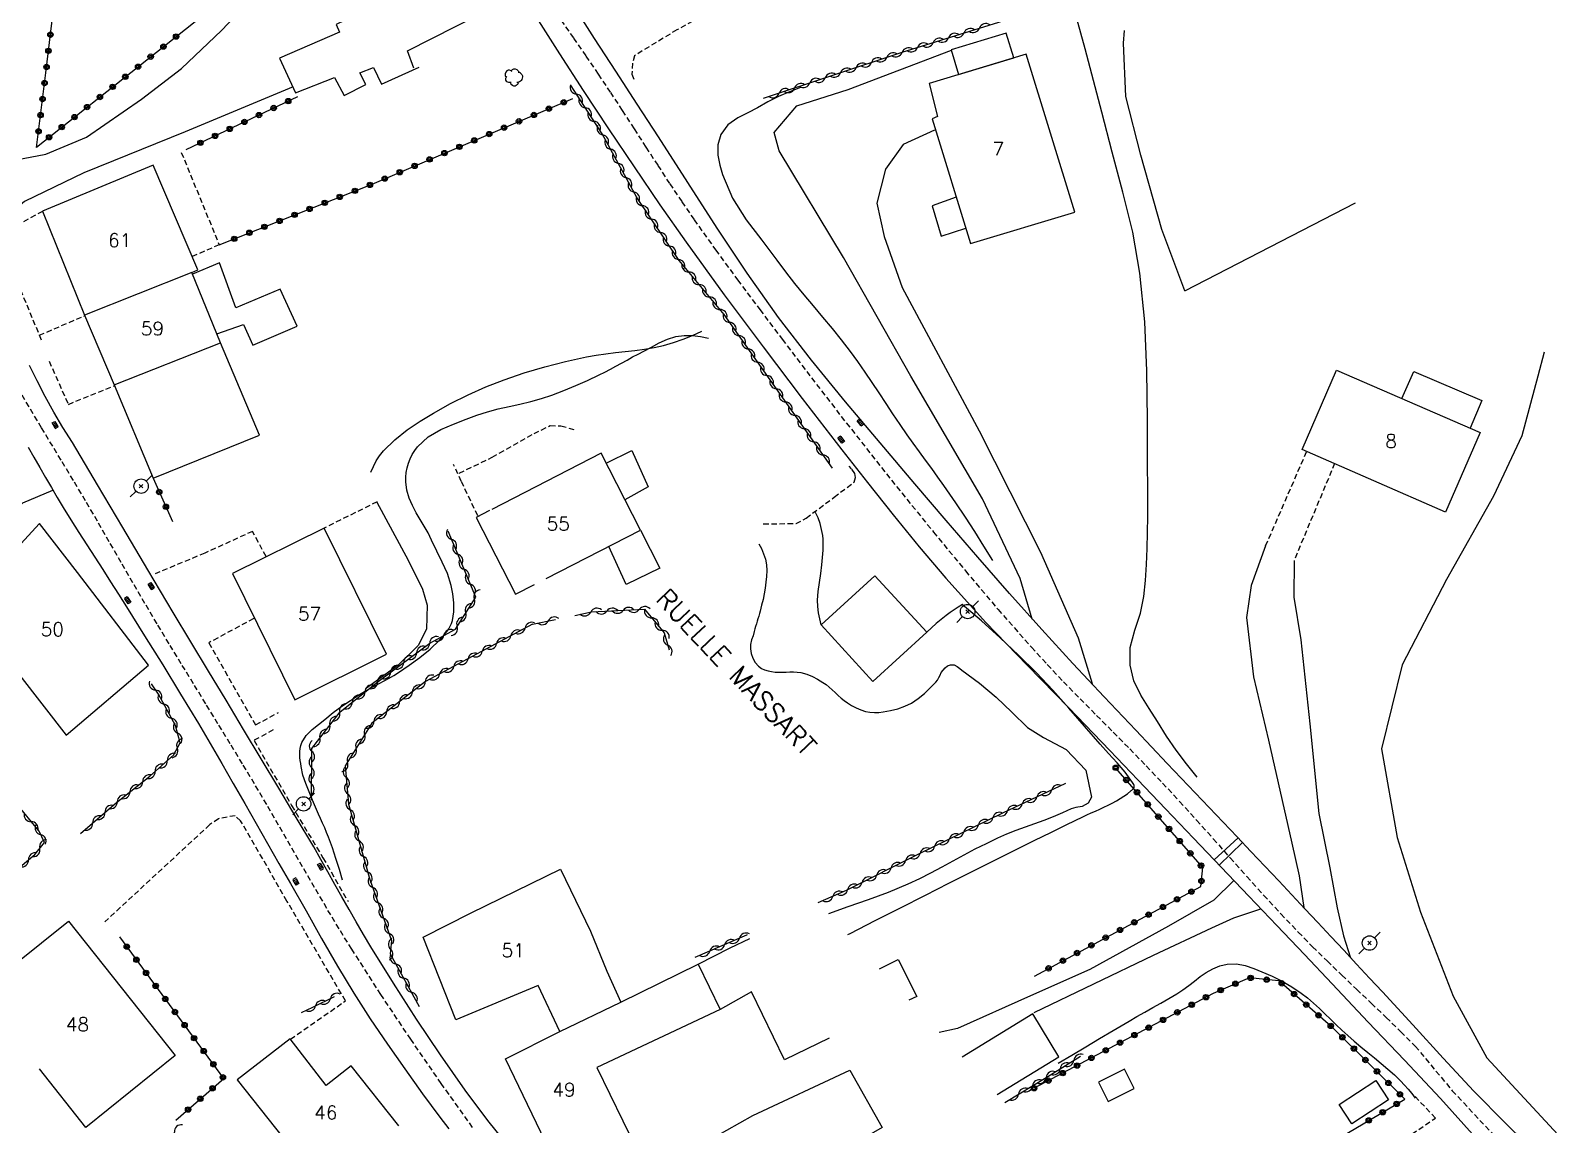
# Model space of a CAD drawing. Header units: millimetres. Extents: x 176000 to 177001, y 163000 to 164001.
# Drawn here: x 176495.6 to 176636.2, y 163482.8 to 163584 of the extents above; entities that cross this region are included whole.
import ezdxf
from ezdxf.enums import TextEntityAlignment as Align

# ---------------------------------------------------------------- set-up
doc = ezdxf.new("R2010")
doc.units = ezdxf.units.MM
doc.linetypes.add('DASHED', pattern=[0.75, 0.5, -0.25])
doc.layers.get('0').update_dxf_attribs({"linetype": 'CONTINUOUS'})
for name, color, linetype in [('W0001', 6, 'DASHED'), ('W0008', 7, 'CONTINUOUS'), ('W0014', 7, 'CONTINUOUS'), ('W0017', 7, 'CONTINUOUS'), ('W0101', 7, 'CONTINUOUS'), ('W0104', 1, 'CONTINUOUS'), ('W0112', 1, 'DASHED'), ('W0211', 2, 'CONTINUOUS'), ('W0214', 2, 'CONTINUOUS'), ('W0300', 7, 'CONTINUOUS'), ('W0310', 3, 'CONTINUOUS'), ('W0322', 7, 'CONTINUOUS'), ('W0323', 7, 'CONTINUOUS'), ('W0330', 7, 'CONTINUOUS'), ('W0401', 7, 'CONTINUOUS'), ('W0402', 7, 'CONTINUOUS'), ('W0473', 7, 'CONTINUOUS'), ('W0989', 7, 'CONTINUOUS'), ('W0991', 7, 'CONTINUOUS'), ('W1102', 7, 'CONTINUOUS')]:
    doc.layers.add(name, color=color, linetype=linetype)
doc.styles.get("Standard").update_dxf_attribs({"font": 'romans.shx', "width": 0.85})

# ---------------------------------------------------------------- blocks, each defined once
blk = doc.blocks.new('T473')
for p, q in [((-0.166667, 0.166667), (0.166667, -0.166667)), ((-0.166667, -0.166667), (0.166667, 0.166667)), ((0.500001, 0.500001), (1.000002, 1.000002)), ((-1.000002, -1.000002), (-0.500001, -0.500001))]:
    blk.add_line(p, q)
blk.add_ellipse((0, 0), major_axis=(0.471405, 0.471405), ratio=1, start_param=5.4977871438, end_param=11.780972451)
blk = doc.blocks.new('T401')
for p, q in [((-0.3, 0.3), (0, 0.3)), ((-0.3, -0.25), (-0.3, 0.3)), ((-0.3, 0.15), (0, 0.15)), ((-0.3, 0), (0, 0)), ((0, 0.3), (0, -0.25)), ((-0.3, -0.15), (0, -0.15)), ((-0.3, -0.25), (-0.3, -0.3)), ((-0.3, -0.3), (0, -0.3)), ((0, -0.3), (0, -0.25))]:
    blk.add_line(p, q)
blk = doc.blocks.new('T300')
for p, q in [((-0.8, 0.51), (-0.86, 0.34)), ((-0.86, 0.34), (-0.86, 0.17)), ((-0.86, 0.17), (-0.74, 0.06)), ((-0.69, 0.63), (-0.8, 0.51)), ((-0.8, -0.06), (-0.74, 0.06)), ((-0.74, 0.06), (-0.69, 0.11)), ((-0.57, 0.69), (-0.69, 0.63)), ((-0.46, 0.69), (-0.57, 0.69)), ((-0.29, 0.63), (-0.46, 0.69)), ((-0.29, 0.63), (-0.17, 0.74)), ((-0.23, 0.57), (-0.29, 0.63)), ((-0.17, 0.74), (-0.06, 0.8)), ((-0.06, 0.8), (0.06, 0.8)), ((0.06, 0.8), (0.23, 0.74)), ((0.23, 0.74), (0.34, 0.63)), ((0.34, 0.63), (0.4, 0.51)), ((0.46, 0.46), (0.34, 0.46)), ((0.4, 0.51), (0.4, 0.46)), ((0.57, 0.4), (0.46, 0.46)), ((0.57, 0.4), (0.69, 0.29)), ((0.69, 0.29), (0.74, 0.17)), ((0.74, 0.06), (0.69, -0.17)), ((0.74, 0.17), (0.74, 0.06)), ((-0.8, -0.17), (-0.8, -0.06)), ((-0.8, -0.23), (-0.8, -0.17)), ((-0.74, -0.34), (-0.8, -0.23)), ((-0.69, -0.4), (-0.74, -0.34)), ((-0.51, -0.46), (-0.69, -0.4)), ((-0.4, -0.46), (-0.51, -0.46)), ((-0.4, -0.46), (-0.34, -0.46)), ((-0.34, -0.46), (-0.34, -0.4)), ((-0.34, -0.51), (-0.34, -0.46)), ((-0.29, -0.63), (-0.34, -0.51)), ((-0.17, -0.74), (-0.29, -0.63)), ((-0.06, -0.8), (-0.17, -0.74)), ((0.06, -0.8), (-0.06, -0.8)), ((0.17, -0.74), (0.06, -0.8)), ((0.23, -0.69), (0.17, -0.74)), ((0.29, -0.46), (0.23, -0.46)), ((0.29, -0.63), (0.23, -0.69)), ((0.46, -0.4), (0.29, -0.46)), ((0.34, -0.51), (0.29, -0.63)), ((0.34, -0.51), (0.34, -0.46)), ((0.57, -0.34), (0.46, -0.4)), ((0.63, -0.29), (0.57, -0.34)), ((0.69, -0.17), (0.63, -0.29))]:
    blk.add_line(p, q)
blk = doc.blocks.new('t310o')
at = {"color": 0, "linetype": 'Continuous'}
for centre, start, end in [((-0.5, 0.38), 216.8699, 323.1304), ((0.5, -0.37), 36.8699, 143.1303)]:
    blk.add_arc(centre, 0.625, start, end, dxfattribs=at)
blk = doc.blocks.new('t323o')
at = {"color": 0, "linetype": 'Continuous'}
for radius in [0.25, 0.15]:
    blk.add_circle((0, 0), radius, dxfattribs=at)
blk = doc.blocks.new('t322o')
at = {"color": 0, "linetype": 'Continuous'}
for radius in [0.25, 0.15]:
    blk.add_circle((0, 0), radius, dxfattribs=at)

msp = doc.modelspace()

# ---------------------------------------------------------------- linework, layer by layer
at = {"layer": 'W0001'}
for points in [[(176544.67, 163584.99), (176545.83, 163583.33), (176546.98, 163581.66), (176548.12, 163579.98), (176549.24, 163578.31), (176550.34, 163576.62), (176551.44, 163574.93), (176552.53, 163573.24), (176553.63, 163571.55), (176554.73, 163569.86), (176555.85, 163568.19), (176556.99, 163566.53), (176558.98, 163563.73), (176561.01, 163560.96), (176563.07, 163558.21), (176565.14, 163555.47), (176567.86, 163551.89), (176570.61, 163548.32), (176573.39, 163544.78), (176576.2, 163541.26), (176579.14, 163537.64), (176582.1, 163534.04), (176585.11, 163530.48), (176588.2, 163526.98), (176589.67, 163525.37), (176591.17, 163523.79), (176592.7, 163522.22), (176594.23, 163520.67), (176595.77, 163519.12), (176597.3, 163517.57), (176598.82, 163516), (176600.33, 163514.42), (176601.91, 163512.71), (176603.48, 163510.98), (176605.03, 163509.25), (176606.58, 163507.5), (176608.13, 163505.76), (176609.7, 163504.03), (176611.28, 163502.32), (176612.89, 163500.63), (176614.21, 163499.28), (176615.56, 163497.96), (176616.92, 163496.65), (176618.29, 163495.34), (176619.65, 163494.04), (176621.02, 163492.74), (176622.37, 163491.42), (176623.71, 163490.08), (176627.14, 163485.96), (176630.81, 163482.03)], [(176536.49, 163482.57), (176533.6, 163486.62), (176530.77, 163490.72), (176528.01, 163494.86), (176525.32, 163499.05), (176524.14, 163500.93), (176523, 163502.83), (176521.88, 163504.75), (176520.76, 163506.67), (176519.66, 163508.6), (176518.55, 163510.52), (176517.44, 163512.44), (176516.31, 163514.35), (176515.19, 163516.21), (176514.07, 163518.06), (176512.93, 163519.91), (176511.8, 163521.75), (176510.67, 163523.6), (176509.54, 163525.45), (176508.41, 163527.3), (176507.3, 163529.16), (176506.18, 163531.04), (176505.07, 163532.94), (176503.97, 163534.83), (176502.88, 163536.73), (176501.78, 163538.63), (176500.68, 163540.52), (176499.56, 163542.41), (176498.42, 163544.28), (176496.61, 163547.29), (176494.8, 163550.3)]]:
    msp.add_lwpolyline(points, dxfattribs=at)
at = {"layer": 'W0008'}
for points in [[(176542.36, 163585.26), (176544.53, 163581.87), (176546.73, 163578.48), (176549.07, 163574.94), (176551.43, 163571.42), (176553.82, 163567.91), (176556.26, 163564.44), (176559.78, 163559.58), (176563.37, 163554.76), (176567, 163549.98), (176570.67, 163545.23), (176573.03, 163542.22), (176575.4, 163539.23), (176577.81, 163536.26), (176580.29, 163533.36), (176583.99, 163529.28), (176587.8, 163525.31), (176591.65, 163521.37), (176595.46, 163517.42), (176598.03, 163514.72), (176600.61, 163512.03), (176603.18, 163509.33), (176605.76, 163506.64), (176608.33, 163503.95), (176610.9, 163501.25), (176613.47, 163498.55), (176616.02, 163495.84), (176619.37, 163492.31), (176622.73, 163488.79), (176626.05, 163485.24), (176629.3, 163481.62)], [(176633.92, 163481.15), (176632.06, 163482.96), (176629.14, 163485.93), (176626.31, 163488.97), (176623.5, 163492.05), (176620.68, 163495.1), (176619.48, 163496.38), (176618.28, 163497.66), (176617.09, 163498.95), (176615.89, 163500.23), (176614.69, 163501.51), (176613.49, 163502.79), (176612.29, 163504.08), (176611.09, 163505.36), (176609.8, 163506.72), (176608.51, 163508.08), (176607.22, 163509.44), (176605.93, 163510.8), (176604.64, 163512.16), (176603.35, 163513.52), (176602.06, 163514.88), (176600.77, 163516.24), (176597.86, 163519.32), (176594.93, 163522.39), (176592.03, 163525.49), (176589.16, 163528.61), (176586.18, 163531.94), (176583.23, 163535.3), (176580.31, 163538.69), (176577.41, 163542.1), (176574.2, 163545.89), (176570.99, 163549.69), (176567.84, 163553.54), (176564.81, 163557.48), (176561.91, 163561.58), (176559.13, 163565.76), (176556.42, 163569.98), (176553.69, 163574.19), (176551.71, 163577.22), (176549.74, 163580.26), (176547.78, 163583.3), (176545.83, 163586.35)], [(176499.46, 163545.93), (176498.59, 163547.32), (176497.76, 163548.73), (176496.96, 163550.17), (176496.2, 163551.62), (176495.49, 163553.04)]]:
    msp.add_lwpolyline(points, dxfattribs=at)
at = {"layer": 'W0014'}
for points in [[(176540.1, 163480.49), (176537.91, 163483.22), (176535.8, 163486.02), (176533.51, 163489.27), (176531.31, 163492.57), (176529.17, 163495.91), (176527.08, 163499.28), (176526.39, 163500.42), (176525.72, 163501.57), (176525.06, 163502.73), (176524.41, 163503.89), (176523.76, 163505.05), (176523.11, 163506.21), (176522.45, 163507.36), (176521.79, 163508.52), (176520.18, 163511.24), (176518.57, 163513.95), (176516.94, 163516.66), (176515.31, 163519.37), (176513.68, 163522.08), (176512.05, 163524.78), (176510.42, 163527.49), (176508.8, 163530.2), (176506.46, 163534.13), (176504.12, 163538.06), (176501.79, 163541.99), (176499.46, 163545.93)], [(176495.37, 163545.48), (176495.91, 163544.56), (176496.45, 163543.62), (176496.98, 163542.69), (176497.52, 163541.76), (176498.06, 163540.83), (176498.62, 163539.91), (176499.33, 163538.76), (176500.06, 163537.6), (176500.79, 163536.46), (176501.53, 163535.31), (176502.27, 163534.17), (176503, 163533.02), (176503.74, 163531.88), (176504.46, 163530.73), (176506.15, 163528.03), (176507.82, 163525.34), (176509.48, 163522.64), (176511.12, 163519.92), (176512.21, 163518.08), (176513.28, 163516.24), (176514.35, 163514.39), (176515.41, 163512.54), (176516.46, 163510.69), (176517.52, 163508.84), (176518.57, 163506.99), (176519.64, 163505.14), (176521.08, 163502.59), (176522.52, 163500.03), (176523.98, 163497.48), (176525.5, 163494.97), (176527.03, 163492.61), (176528.61, 163490.28), (176530.23, 163487.97), (176531.87, 163485.68), (176532.67, 163484.6), (176533.47, 163483.52), (176534.29, 163482.44)]]:
    msp.add_lwpolyline(points, dxfattribs=at)
at = {"layer": 'W0017'}
for points in [[(176490.95, 163571.89), (176494.92, 163572.18), (176497.02, 163572.58), (176500.76, 163574.16), (176505.85, 163577.69), (176509.57, 163580.51), (176513.27, 163584.02), (176515.63, 163586.53), (176516.71, 163589.46), (176516.97, 163592.24)], [(176588.27, 163529.57), (176587.15, 163533.33), (176583.67, 163540.72), (176577.03, 163552.05), (176570.8, 163563.04), (176564.86, 163572.91), (176564.41, 163574.58), (176566.49, 163577.05), (176571.23, 163578.57), (176580.81, 163582.22)], [(176519.9, 163578.82), (176509.91, 163574.65), (176500.53, 163570.85), (176495.04, 163568.2), (176492.71, 163566.29), (176492.12, 163565.73), (176491.42, 163564.71)], [(176579.23, 163574.8), (176576.33, 163573.48), (176574.7, 163571.2), (176573.9, 163568.06), (176574.56, 163564.96), (176576.23, 163560.27), (176583.36, 163547), (176589.05, 163535.79), (176592.53, 163527.86), (176593.81, 163523.63)], [(176484.59, 163519.86), (176486.31, 163525.59), (176488.28, 163530.8), (176489.84, 163534.11), (176492.82, 163538.44), (176494.87, 163540.34), (176497.65, 163541.5)], [(176527.64, 163540.41), (176530.54, 163535.03), (176531.85, 163532.34), (176532.29, 163530.88), (176532.24, 163528.64), (176531.45, 163527.13), (176529.61, 163525.33), (176526.69, 163523.21)], [(176609.87, 163536.36), (176608.53, 163532.7), (176608.1, 163529.72), (176608.74, 163524.24), (176610.14, 163518.38), (176612.3, 163508.87), (176612.97, 163505.85), (176613.39, 163502.9)], [(176612.51, 163535.02), (176612.47, 163531.6), (176613.14, 163527.68), (176613.97, 163519.9), (176614.8, 163511.59), (176615.82, 163506.59), (176616.5, 163502.87), (176617.07, 163500.28), (176617.73, 163498.26)], [(176606.92, 163505.39), (176605.08, 163503.59), (176600.87, 163501.17), (176593.61, 163497.16), (176588.1, 163494.73), (176581.37, 163491.72), (176579.66, 163491.35)], [(176588.45, 163493.18), (176599.49, 163498.5), (176604.9, 163501.02), (176606.94, 163501.96), (176609.42, 163502.78)]]:
    msp.add_lwpolyline(points, dxfattribs=at)
at = {"layer": 'W0101'}
for points in [[(176592.23, 163567.23), (176587.7, 163581.85), (176578.73, 163579.13), (176579.52, 163576.08), (176579.03, 163575.86), (176582.56, 163564.32)], [(176616.44, 163552.62), (176629.73, 163546.83), (176626.52, 163539.48), (176613.24, 163545.27)], [(176514.28, 163533.8), (176520.06, 163522.13), (176528.53, 163526.33), (176522.76, 163538)]]:
    msp.add_lwpolyline(points, close=True, dxfattribs=at)
for points in [[(176510.51, 163561.65), (176511.06, 163561.88), (176506.95, 163571.57), (176496.7, 163567.31)], [(176496.7, 163567.31), (176500.58, 163557.7)], [(176513.17, 163555.13), (176510.51, 163561.66), (176510.51, 163561.65)], [(176500.58, 163557.7), (176503.33, 163551.26)], [(176503.33, 163551.26), (176513.17, 163555.13)], [(176543.29, 163533.33), (176552.03, 163537.82), (176548.38, 163544.92), (176538.28, 163539.73)], [(176538.06, 163539.62), (176536.81, 163538.98), (176540.46, 163531.88)], [(176496.41, 163538.42), (176489.48, 163530.9), (176492.33, 163527.27), (176498.89, 163518.85), (176506.5, 163525.31)], [(176506.5, 163525.31), (176499.93, 163533.91), (176496.41, 163538.42)], [(176540.46, 163531.88), (176542.21, 163532.77)], [(176534.94, 163492.52), (176531.91, 163500.15), (176536.35, 163502.42), (176544.62, 163506.44), (176547.39, 163500.73), (176548.92, 163497.02), (176548.91, 163497.01), (176550.2, 163494.15)], [(176491.59, 163495.62), (176499.09, 163501.64)], [(176499.09, 163501.64), (176508.96, 163489.23), (176500.72, 163482.55), (176496.43, 163487.98)], [(176550.2, 163494.15), (176557.37, 163497.68), (176559.4, 163493.46), (176547.98, 163488.12), (176552.8, 163478.23)], [(176544.56, 163491.45), (176542.57, 163495.69), (176542.56, 163495.69), (176534.94, 163492.52)], [(176539.55, 163488.92), (176544.56, 163491.45)], [(176525.26, 163488.26), (176522.95, 163486.45), (176519.6, 163490.75), (176514.7, 163486.98), (176522.52, 163477.12)], [(176529.67, 163482.72), (176525.26, 163488.26)], [(176546.51, 163474.44), (176539.54, 163488.91)]]:
    msp.add_lwpolyline(points, dxfattribs=at)
at = {"layer": 'W0104'}
for points in [[(176522.45, 163593.48), (176519.08, 163591.27), (176521.89, 163586.89), (176531.58, 163593.12), (176533.94, 163589.47), (176523.86, 163584.57), (176524.18, 163583.89), (176518.62, 163581.46), (176520.1, 163578.25), (176523.71, 163579.67), (176524.62, 163578.03), (176526.62, 163579.03), (176526.07, 163580.12), (176527.32, 163580.62), (176528.06, 163579.06), (176531.56, 163580.65)], [(176531.07, 163580.54), (176530.46, 163582.15), (176537.21, 163585.58), (176539.7, 163588.36)], [(176581.25, 163568.61), (176579.02, 163567.81), (176579.86, 163565.02), (176582.13, 163565.74)], [(176512.83, 163555.97), (176515.29, 163556.84), (176516.15, 163554.91), (176520.25, 163556.67), (176518.7, 163560.11), (176514.58, 163558.37), (176513.09, 163562.53), (176510.58, 163561.49)], [(176503.33, 163551.26), (176506.93, 163542.61), (176516.78, 163546.6), (176513.17, 163555.13)], [(176622.46, 163550), (176623.58, 163552.49), (176629.88, 163549.81), (176628.8, 163547.24)], [(176548.85, 163544.02), (176551.22, 163545.17), (176552.73, 163541.82), (176550.58, 163540.63)], [(176552.03, 163537.82), (176553.83, 163534.31), (176550.71, 163532.8), (176549.1, 163536.31)], [(176557.37, 163497.68), (176560.34, 163499.17), (176562.16, 163500.05)], [(176557.37, 163497.68), (176560.34, 163499.17), (176562.16, 163500.05)], [(176574.15, 163497.24), (176575.88, 163498.11), (176577.59, 163494.68), (176576.86, 163494.34)], [(176574.15, 163497.24), (176575.88, 163498.11), (176577.59, 163494.68), (176576.86, 163494.34)], [(176569.49, 163490.82), (176565.35, 163488.81), (176562.3, 163495.11), (176559.4, 163493.46)], [(176569.49, 163490.82), (176565.35, 163488.81), (176562.3, 163495.11), (176559.4, 163493.46)], [(176588.32, 163493.06), (176581.79, 163489.07)], [(176585.03, 163485.61), (176590.74, 163489.1), (176588.32, 163493.06)], [(176552.8, 163478.23), (176562.42, 163483.67), (176571.41, 163487.85), (176574.4, 163482.57), (176565.73, 163477.56), (176567.45, 163474.2), (176555.99, 163467.84), (176551.04, 163477)], [(176552.8, 163478.23), (176562.42, 163483.67), (176571.41, 163487.85), (176574.4, 163482.57), (176565.73, 163477.56), (176567.45, 163474.2), (176555.99, 163467.84), (176551.04, 163477)]]:
    msp.add_lwpolyline(points, dxfattribs=at)
for points in [[(176581.46, 163579.96), (176586.56, 163581.5), (176585.87, 163583.77), (176580.78, 163582.23)], [(176573.72, 163533.6), (176568.75, 163529.04), (176573.54, 163523.82), (176578.51, 163528.39)], [(176595.31, 163484.95), (176597.7, 163486.15), (176596.8, 163487.95), (176594.41, 163486.75)], [(176616.68, 163484.68), (176620.07, 163486.9), (176621.24, 163485.11), (176617.86, 163482.89)]]:
    msp.add_lwpolyline(points, close=True, dxfattribs=at)
at = {"layer": 'W0112'}
for points in [[(176567.89, 163593.11), (176567.48, 163592.96), (176564.1, 163588.84), (176555.4, 163584.09), (176551.48, 163581.7), (176551.29, 163581.02), (176551.23, 163579.99), (176551.49, 163579.29)], [(176509.54, 163572.75), (176513.05, 163564.21), (176510.54, 163563.12)], [(176496.7, 163567.3), (176493.53, 163565.58), (176492.84, 163564.23), (176494.17, 163561.17)], [(176494.67, 163560.04), (176496.67, 163555.19)], [(176496.4, 163555.84), (176500.6, 163557.65)], [(176497.31, 163553.44), (176499.09, 163549.45), (176503.36, 163551.17)], [(176535.26, 163543.09), (176538.31, 163544.56), (176542.18, 163546.74), (176543.67, 163547.48), (176544.67, 163547.46), (176546.01, 163547.08)], [(176609.87, 163536.36), (176613.67, 163545.09)], [(176536.97, 163539.14), (176535.45, 163542.33), (176534.74, 163543.89)], [(176563.39, 163538.4), (176566.42, 163538.42), (176567.35, 163538.92), (176569.94, 163540.86), (176571.8, 163542.26), (176571.92, 163542.68), (176571.86, 163543.05), (176571.56, 163543.48), (176571.33, 163543.72)], [(176616.25, 163543.98), (176612.51, 163535.02)], [(176527.66, 163540.43), (176522.76, 163538)], [(176517.39, 163535.36), (176516.12, 163537.7), (176511.71, 163535.68), (176507.13, 163533.78)], [(176516.24, 163529.64), (176512.08, 163527.39), (176516.42, 163519.8), (176518.55, 163520.95)], [(176518.04, 163519.34), (176516.27, 163518.36), (176519.75, 163512.34), (176522.65, 163507.49), (176524.99, 163503.45)], [(176519.65, 163490.72), (176524.73, 163494.28), (176519.32, 163503.5), (176515.03, 163510.93), (176514.51, 163511.4), (176512.99, 163511.12), (176512.19, 163510.58), (176512.17, 163510.57), (176502.47, 163501.58)], [(176620.93, 163480.29), (176625.59, 163483.43), (176623.54, 163485.59)]]:
    msp.add_lwpolyline(points, dxfattribs=at)
at = {"layer": 'W0211'}
for points in [[(176524.46, 163505.43), (176524.17, 163506.43), (176523.85, 163507.43), (176523.52, 163508.42), (176523.16, 163509.4), (176522.99, 163509.84), (176522.81, 163510.27), (176522.62, 163510.7), (176522.42, 163511.13), (176522.23, 163511.55), (176522.04, 163511.98), (176521.86, 163512.41), (176521.68, 163512.85), (176521.38, 163513.61), (176521.07, 163514.37), (176520.8, 163515.15), (176520.62, 163515.96), (176520.59, 163516.23), (176520.55, 163516.5), (176520.52, 163516.77), (176520.51, 163517.05), (176520.51, 163517.33), (176520.54, 163517.61), (176520.6, 163517.89), (176520.7, 163518.16), (176521.1, 163518.82), (176521.65, 163519.38), (176522.25, 163519.85), (176522.82, 163520.31), (176523.59, 163520.93), (176524.39, 163521.52), (176525.21, 163522.07), (176526.04, 163522.61), (176526.48, 163522.88), (176526.93, 163523.13), (176527.39, 163523.38), (176527.85, 163523.62), (176528.3, 163523.86), (176528.76, 163524.11), (176529.2, 163524.37), (176529.64, 163524.65), (176530.64, 163525.32), (176531.62, 163526.03), (176532.57, 163526.79), (176533.44, 163527.64), (176533.62, 163527.84), (176533.8, 163528.04), (176533.97, 163528.25), (176534.14, 163528.47), (176534.29, 163528.69), (176534.43, 163528.93), (176534.54, 163529.19), (176534.63, 163529.45), (176534.77, 163530.27), (176534.77, 163531.1), (176534.66, 163531.91), (176534.5, 163532.7), (176534.16, 163533.8), (176533.69, 163534.85), (176533.18, 163535.87), (176532.69, 163536.9), (176532.37, 163537.55), (176532.01, 163538.18), (176531.64, 163538.8), (176531.27, 163539.42), (176530.92, 163540.09), (176530.62, 163540.78), (176530.41, 163541.51), (176530.31, 163542.27), (176530.31, 163542.71), (176530.35, 163543.15), (176530.43, 163543.58), (176530.55, 163544), (176530.72, 163544.41), (176530.91, 163544.81), (176531.14, 163545.18), (176531.41, 163545.53), (176532.39, 163546.44), (176533.54, 163547.11), (176534.74, 163547.62), (176535.91, 163548.09), (176536.88, 163548.45), (176537.87, 163548.76), (176538.86, 163549.02), (176539.87, 163549.26), (176540.87, 163549.48), (176541.87, 163549.72), (176542.86, 163549.99), (176543.84, 163550.31), (176544.95, 163550.72), (176546.04, 163551.18), (176547.12, 163551.66), (176548.2, 163552.17), (176548.72, 163552.42), (176549.24, 163552.7), (176549.76, 163552.98), (176550.27, 163553.26), (176550.78, 163553.55), (176551.29, 163553.83), (176551.81, 163554.1), (176552.33, 163554.37), (176553.05, 163554.74), (176553.77, 163555.14), (176554.52, 163555.48), (176555.31, 163555.71), (176556.07, 163555.81), (176556.83, 163555.82), (176557.58, 163555.73), (176558.32, 163555.56)], [(176562.98, 163536.55), (176563.22, 163536.1), (176563.42, 163535.62), (176563.58, 163535.12), (176563.68, 163534.61), (176563.72, 163534.07), (176563.7, 163533.53), (176563.64, 163532.99), (176563.57, 163532.46), (176563.48, 163531.92), (176563.37, 163531.39), (176563.23, 163530.86), (176563.1, 163530.33), (176563.04, 163530.1), (176562.97, 163529.86), (176562.9, 163529.62), (176562.83, 163529.39), (176562.75, 163529.15), (176562.68, 163528.91), (176562.62, 163528.68), (176562.55, 163528.44), (176562.44, 163528.05), (176562.31, 163527.66), (176562.21, 163527.25), (176562.21, 163526.84), (176562.28, 163526.4), (176562.43, 163525.98), (176562.64, 163525.58), (176562.94, 163525.24), (176563.21, 163525.03), (176563.51, 163524.9), (176563.83, 163524.81), (176564.14, 163524.74), (176564.48, 163524.68), (176564.83, 163524.67), (176565.17, 163524.67), (176565.51, 163524.69), (176565.85, 163524.71), (176566.19, 163524.71), (176566.53, 163524.69), (176566.87, 163524.64), (176567.41, 163524.48), (176567.93, 163524.27), (176568.42, 163524.02), (176568.9, 163523.73), (176569.21, 163523.52), (176569.5, 163523.29), (176569.77, 163523.04), (176570.04, 163522.79), (176570.31, 163522.53), (176570.58, 163522.28), (176570.87, 163522.05), (176571.17, 163521.83), (176571.56, 163521.59), (176571.97, 163521.37), (176572.4, 163521.18), (176572.85, 163521.04), (176573.26, 163520.97), (176573.67, 163520.95), (176574.08, 163520.96), (176574.49, 163521.01), (176575.17, 163521.12), (176575.83, 163521.29), (176576.49, 163521.52), (176577.11, 163521.82), (176577.73, 163522.23), (176578.3, 163522.71), (176578.82, 163523.23), (176579.34, 163523.75), (176579.5, 163523.95), (176579.63, 163524.17), (176579.74, 163524.4), (176579.86, 163524.63), (176580.02, 163524.86), (176580.21, 163525.08), (176580.44, 163525.25), (176580.72, 163525.36), (176581.04, 163525.34), (176581.33, 163525.2), (176581.56, 163525.02), (176581.77, 163524.86), (176583.41, 163523.67), (176584.93, 163522.35), (176586.39, 163520.97), (176587.83, 163519.57), (176589.33, 163518.64), (176591.41, 163517.52), (176593.24, 163515.61), (176593.75, 163513.12), (176593.45, 163512.57), (176592.88, 163512.26), (176592.32, 163512.15), (176591.89, 163512.04), (176591.06, 163511.65), (176590.21, 163511.3), (176589.35, 163510.97), (176588.48, 163510.65), (176587.62, 163510.34), (176586.76, 163510.02), (176585.9, 163509.68), (176585.06, 163509.31), (176584, 163508.81), (176582.97, 163508.29), (176581.94, 163507.74), (176580.92, 163507.18), (176579.9, 163506.63), (176578.87, 163506.08), (176577.83, 163505.56), (176576.77, 163505.07), (176574.94, 163504.31), (176573.08, 163503.63), (176571.22, 163502.97), (176569.41, 163502.31)], [(176590.68, 163488.5), (176591.95, 163489.26), (176593.22, 163490.02), (176594.49, 163490.78), (176595.76, 163491.53), (176596.49, 163491.96), (176597.23, 163492.38), (176597.96, 163492.81), (176598.7, 163493.23), (176599.43, 163493.65), (176600.17, 163494.07), (176600.91, 163494.5), (176601.64, 163494.92), (176602.21, 163495.29), (176602.75, 163495.69), (176603.28, 163496.1), (176603.81, 163496.51), (176604.38, 163496.9), (176604.99, 163497.24), (176605.64, 163497.51), (176606.32, 163497.68), (176607.17, 163497.7), (176607.99, 163497.53), (176608.77, 163497.26), (176609.52, 163496.97), (176610.48, 163496.57), (176611.4, 163496.1), (176612.29, 163495.57), (176613.15, 163494.99), (176613.74, 163494.55), (176614.3, 163494.07), (176614.84, 163493.58), (176615.36, 163493.08), (176615.88, 163492.57), (176616.4, 163492.06), (176616.92, 163491.55), (176617.46, 163491.06), (176618.07, 163490.54), (176618.69, 163490.02), (176619.31, 163489.51), (176619.94, 163489), (176620.56, 163488.49), (176621.17, 163487.96), (176621.78, 163487.42), (176622.36, 163486.86), (176622.72, 163486.48), (176623.07, 163486.09), (176623.4, 163485.69), (176623.72, 163485.27)]]:
    msp.add_lwpolyline(points, dxfattribs=at)
at = {"layer": 'W0214'}
for points in [[(176568.75, 163529.04), (176568.61, 163529.6), (176568.51, 163530.17), (176568.45, 163530.75), (176568.42, 163531.33), (176568.46, 163532.15), (176568.58, 163532.97), (176568.71, 163533.79), (176568.8, 163534.6), (176568.83, 163534.94), (176568.86, 163535.28), (176568.89, 163535.62), (176568.92, 163535.96), (176568.94, 163536.3), (176568.94, 163536.64), (176568.93, 163536.99), (176568.89, 163537.33), (176568.79, 163537.88), (176568.65, 163538.43), (176568.46, 163538.95), (176568.22, 163539.46)], [(176571.2, 163500.4), (176571.42, 163500.51), (176573.75, 163501.7), (176576.08, 163502.88), (176578.41, 163504.06), (176580.56, 163505.15), (176582.71, 163506.24), (176584.87, 163507.33), (176587.02, 163508.41), (176588.5, 163509.13), (176589.98, 163509.85), (176591.47, 163510.57), (176592.95, 163511.29), (176593.34, 163511.47), (176593.73, 163511.65), (176594.12, 163511.83), (176594.52, 163512), (176594.91, 163512.19), (176595.3, 163512.37), (176595.68, 163512.57), (176596.06, 163512.78), (176596.41, 163512.98), (176596.75, 163513.2), (176597.08, 163513.43), (176597.39, 163513.69), (176597.44, 163513.73), (176597.49, 163513.77), (176597.54, 163513.81), (176597.59, 163513.85), (176597.64, 163513.9), (176597.68, 163513.96), (176597.71, 163514.02), (176597.72, 163514.09), (176597.72, 163514.2), (176597.67, 163514.3), (176597.61, 163514.39), (176597.56, 163514.47), (176596.88, 163515.42), (176596.12, 163516.3), (176595.32, 163517.15), (176594.55, 163518.01), (176593.1, 163519.68), (176591.66, 163521.35), (176590.18, 163523.01), (176588.66, 163524.61), (176587.01, 163526.26), (176585.31, 163527.86), (176583.58, 163529.42), (176581.8, 163530.94)], [(176581.81, 163530.93), (176581.42, 163530.69), (176581.04, 163530.45), (176580.67, 163530.19), (176580.31, 163529.92), (176579.84, 163529.56), (176579.39, 163529.18), (176578.94, 163528.79), (176578.51, 163528.39)]]:
    msp.add_lwpolyline(points, dxfattribs=at)
at = {"layer": 'W0300'}
for points in [[(176603.54, 163514.95), (176602.54, 163516.19), (176601.59, 163517.46), (176600.7, 163518.77), (176599.86, 163520.12), (176599.1, 163521.32), (176598.33, 163522.55), (176597.68, 163523.88), (176597.32, 163525.32), (176597.35, 163526.95), (176597.77, 163528.57), (176598.28, 163530.14), (176598.6, 163531.67), (176598.75, 163533.15), (176598.85, 163534.63), (176598.92, 163536.11), (176598.95, 163537.59), (176598.97, 163539.06), (176598.97, 163540.54), (176598.96, 163542.02), (176598.95, 163543.5), (176598.94, 163548.02), (176598.89, 163552.55), (176598.69, 163557.08), (176598.23, 163561.59), (176597.57, 163565.37), (176596.67, 163569.09), (176595.67, 163572.79), (176594.7, 163576.48), (176593.94, 163579.4), (176593.16, 163582.32), (176592.36, 163585.23)], [(176566.83, 163578.75), (176565.8, 163578.36), (176564.79, 163577.92), (176563.81, 163577.43), (176562.85, 163576.89), (176561.96, 163576.42), (176561.02, 163575.94), (176560.12, 163575.29), (176559.47, 163574.4), (176559.19, 163573.46), (176559.18, 163572.5), (176559.36, 163571.58), (176559.61, 163570.7), (176560.54, 163568.52), (176561.82, 163566.51), (176563.24, 163564.64), (176564.63, 163562.79), (176565.44, 163561.7), (176566.28, 163560.64), (176567.14, 163559.59), (176568.01, 163558.55), (176568.88, 163557.52), (176569.75, 163556.48), (176570.6, 163555.42), (176571.42, 163554.34), (176572.11, 163553.4), (176572.77, 163552.44), (176573.43, 163551.48), (176574.08, 163550.51), (176574.72, 163549.54), (176575.36, 163548.57), (176576.01, 163547.6), (176576.67, 163546.64), (176577.23, 163545.85), (176577.8, 163545.06), (176578.37, 163544.28), (176578.94, 163543.5), (176579.51, 163542.71), (176580.07, 163541.93), (176580.63, 163541.14), (176581.18, 163540.34), (176582.06, 163539.02), (176582.93, 163537.69), (176583.78, 163536.34), (176584.61, 163534.99)], [(176527.09, 163543.18), (176527.31, 163543.71), (176527.58, 163544.22), (176527.89, 163544.7), (176528.25, 163545.15), (176529.29, 163546.17), (176530.44, 163547.08), (176531.65, 163547.88), (176532.88, 163548.64), (176534.45, 163549.53), (176536.07, 163550.33), (176537.72, 163551.06), (176539.4, 163551.71), (176541.28, 163552.36), (176543.18, 163552.91), (176545.1, 163553.4), (176547.04, 163553.84), (176547.92, 163554), (176548.82, 163554.13), (176549.71, 163554.24), (176550.61, 163554.33), (176551.5, 163554.43), (176552.4, 163554.55), (176553.29, 163554.7), (176554.17, 163554.9), (176555.08, 163555.16), (176555.97, 163555.47), (176556.85, 163555.82), (176557.7, 163556.22)]]:
    msp.add_lwpolyline(points, dxfattribs=at)
at = {"layer": 'W0310'}
for points in [[(176563.42, 163577.76), (176576.25, 163582.02), (176593.23, 163587.32)], [(176569.78, 163543.54), (176566.14, 163548.7), (176559.76, 163557.77), (176555.61, 163562.76), (176551.7, 163568.59), (176548.49, 163574.47), (176545.55, 163579.01)], [(176521.58, 163512.84), (176521.63, 163517.62), (176524.24, 163521.02), (176527.89, 163523.92), (176532.54, 163527.36), (176534.9, 163528.66), (176536.78, 163531.62), (176534.24, 163537.72)], [(176545.96, 163529.93), (176547.49, 163530.25), (176552.39, 163530.49), (176554.21, 163528.31), (176554.67, 163526.73)], [(176542.04, 163529.12), (176532.13, 163523.8), (176527.17, 163519.97), (176524.71, 163516.01), (176525.01, 163512.46), (176526.99, 163505.51), (176528.99, 163499.86), (176528.86, 163498.62), (176531.56, 163493.75)], [(176542.03, 163529.12), (176544.16, 163529.56)], [(176500.21, 163509.74), (176503.54, 163512.62), (176506.63, 163515.06), (176508.82, 163516.99), (176509.45, 163518.15), (176509.01, 163519.75), (176507.42, 163522.63), (176506.77, 163523.61)], [(176591.36, 163514.37), (176585.51, 163511.63), (176577.76, 163507.85), (176571.06, 163504.49), (176568.45, 163503.33)], [(176489.7, 163498.61), (176490.96, 163500.95), (176494.05, 163506.17), (176495.99, 163507.81), (176496.89, 163508.93), (176496.38, 163509.96), (176494.27, 163512.55)], [(176561.9, 163500.38), (176561.84, 163500.35), (176557.06, 163498.27)], [(176523.68, 163494.64), (176521.67, 163493.67), (176520.63, 163493.16)], [(176585.73, 163484.86), (176589.71, 163487.28), (176592.74, 163489.15)]]:
    msp.add_lwpolyline(points, dxfattribs=at)
at = {"layer": 'W0322'}
msp.add_lwpolyline([(176496.14, 163573.22), (176497.01, 163580.11), (176498.26, 163590.59), (176499.17, 163597.75)], dxfattribs=at)
at = {"layer": 'W0323'}
for points in [[(176496.13, 163573.23), (176506.36, 163581.33), (176516.05, 163589.01), (176516.46, 163591.12), (176514.51, 163594.5)], [(176520.28, 163577.9), (176509.96, 163572.99)], [(176513.05, 163564.21), (176527.2, 163569.83), (176545.76, 163577.74)], [(176506.93, 163542.61), (176508.73, 163538.6)], [(176588.47, 163496.57), (176603.88, 163504.85), (176604.05, 163506.61), (176595.99, 163515.83)], [(176509.05, 163483.23), (176513.47, 163487.1), (176503.84, 163500.18)], [(176598.87, 163470.81), (176603.09, 163473.54), (176622.74, 163485.18), (176616.12, 163491.76), (176611.09, 163496.12), (176608.38, 163496.41), (176605, 163494.95), (176588.39, 163486.15)]]:
    msp.add_lwpolyline(points, dxfattribs=at)
at = {"layer": 'W0330'}
for points in [[(176602.4, 163559.96), (176600.28, 163565.62), (176598.33, 163572.5), (176596.93, 163577.92), (176596.72, 163582.85), (176596.8, 163584.02)], [(176602.4, 163559.96), (176618.19, 163568.08)], [(176635.65, 163554.28), (176635.06, 163552.05), (176633.58, 163546.53), (176630.94, 163540.97), (176626.6, 163533.26), (176622.51, 163525.34), (176620.58, 163517.59), (176622.03, 163509.39), (176624.21, 163502.48), (176627.21, 163494.7), (176630.33, 163489.01), (176637.68, 163481.08), (176647.28, 163473.54), (176660.16, 163465.57), (176673.35, 163457.58), (176685.8, 163449.34), (176698.74, 163441.48), (176716.83, 163429.98), (176726.53, 163423.83), (176743.67, 163412.71)]]:
    msp.add_lwpolyline(points, dxfattribs=at)
at = {"layer": 'W0402'}
for points in [[(176607.32, 163509.34), (176605.12, 163507.31)], [(176605.57, 163506.83), (176607.72, 163508.92)]]:
    msp.add_lwpolyline(points, dxfattribs=at)
at = {"layer": 'W1102'}
for points in [[(176510.51, 163561.66), (176500.58, 163557.7)], [(176544.56, 163491.45), (176550.2, 163494.15)], [(176544.56, 163491.45), (176550.2, 163494.15)]]:
    msp.add_lwpolyline(points, dxfattribs=at)

# ---------------------------------------------------------------- block references
at = {"layer": 'W0300'}
msp.add_blockref('T300', (176540.36, 163579.68), dxfattribs=at)
at = {"layer": 'W0310'}
for p, rotation in [((176580.53, 163583.35), 17.33980412668564), ((176581.96, 163583.8), 17.33980412668564), ((176583.4, 163584.25), 17.33980412668564), ((176576.24, 163582.01), 18.35184547198725), ((176577.67, 163582.46), 17.33980412668564), ((176579.1, 163582.9), 17.33980412668564), ((176571.97, 163580.59), 18.35184547198725), ((176573.39, 163581.07), 18.35184547198725), ((176574.81, 163581.54), 18.35184547198725), ((176567.7, 163579.18), 18.35184547198725), ((176569.12, 163579.65), 18.35184547198725), ((176570.54, 163580.12), 18.35184547198725), ((176546.1, 163578.15), 122.9648432269973), ((176564.85, 163578.23), 18.35184547198725), ((176566.27, 163578.7), 18.35184547198725), ((176546.92, 163576.89), 122.9648432269973), ((176547.74, 163575.63), 122.9648432269973), ((176548.55, 163574.37), 118.6657585243488), ((176549.27, 163573.05), 118.6657585243488), ((176549.98, 163571.74), 118.6657585243488), ((176550.7, 163570.42), 118.6657585243488), ((176551.42, 163569.1), 118.6657585243488), ((176552.21, 163567.83), 123.8439846292351), ((176553.05, 163566.59), 123.8439846292351), ((176553.89, 163565.34), 123.8439846292351), ((176554.72, 163564.09), 123.8439846292351), ((176555.56, 163562.85), 123.8439846292351), ((176556.51, 163561.69), 129.7195958123309), ((176557.46, 163560.53), 129.7195958123309), ((176558.42, 163559.38), 129.7195958123309), ((176559.38, 163558.23), 129.7195958123309), ((176560.28, 163557.03), 125.1295010403514), ((176561.15, 163555.8), 125.1295010403514), ((176562.01, 163554.57), 125.1295010403514), ((176562.87, 163553.35), 125.1295010403514), ((176563.73, 163552.12), 125.1295010403514), ((176564.6, 163550.89), 125.1295010403514), ((176565.46, 163549.67), 125.1295010403514), ((176566.32, 163548.44), 125.1548045314843), ((176567.19, 163547.21), 125.1548045314843), ((176568.05, 163545.99), 125.1548045314843), ((176568.92, 163544.76), 125.1548045314843), ((176534.55, 163536.96), 112.6438863759217), ((176535.13, 163535.58), 112.6438863759217), ((176535.71, 163534.19), 112.6438863759217), ((176536.29, 163532.81), 112.6438863759217), ((176536.66, 163531.44), 57.60890310696322), ((176535.86, 163530.18), 57.60890310696322), ((176547.43, 163530.23), 11.68277603455897), ((176548.92, 163530.32), 2.820920847772267), ((176550.42, 163530.39), 2.820920847772267), ((176551.92, 163530.47), 2.820920847772267), ((176553.05, 163529.7), 310.0432365180939), ((176535.06, 163528.91), 57.60890310696322), ((176541.35, 163528.76), 208.2655486575635), ((176543.5, 163529.42), 11.68277603494234), ((176554.02, 163528.55), 310.0432365180939), ((176532.53, 163527.35), 36.49347850718266), ((176533.84, 163528.08), 28.85832276227958), ((176538.71, 163527.33), 208.2655486575635), ((176540.03, 163528.05), 208.2655486575635), ((176554.54, 163527.17), 286.1311884984116), ((176530.12, 163525.57), 36.49347850718266), ((176531.32, 163526.46), 36.49347850718266), ((176536.07, 163525.91), 208.2655486575635), ((176537.39, 163526.62), 208.2655486575635), ((176528.91, 163524.68), 36.49347850718266), ((176533.43, 163524.49), 208.2655486575635), ((176534.75, 163525.2), 208.2655486575635), ((176507.16, 163523.02), 123.9739084135161), ((176526.54, 163522.84), 38.51594570174299), ((176527.71, 163523.78), 38.51594570174299), ((176530.92, 163522.86), 217.6248763439964), ((176532.11, 163523.78), 217.6248763439964), ((176507.92, 163521.73), 118.7215813085091), ((176524.2, 163520.96), 52.47709577366362), ((176525.36, 163521.91), 38.51594570174299), ((176529.73, 163521.95), 217.6248763439964), ((176508.64, 163520.41), 118.7215813085091), ((176523.29, 163519.78), 52.47709577366362), ((176527.36, 163520.12), 217.6248763439964), ((176528.55, 163521.03), 217.6248763439964), ((176509.21, 163519.03), 105.6649093431642), ((176522.37, 163518.59), 52.47709577366362), ((176526.5, 163518.9), 238.1534783446849), ((176509.17, 163517.64), 61.27604944272554), ((176521.63, 163517.34), 89.32892346111835), ((176525.71, 163517.62), 238.1534783446849), ((176507.12, 163515.5), 41.41758299361518), ((176508.25, 163516.49), 41.41758299361518), ((176521.61, 163515.84), 89.32892346111835), ((176524.92, 163516.35), 238.1534783446849), ((176505.97, 163514.54), 38.35323447629677), ((176521.59, 163514.34), 89.32892346111835), ((176524.8, 163514.92), 274.9481254688984), ((176503.62, 163512.68), 38.35323447629677), ((176504.79, 163513.61), 38.35323447629677), ((176524.93, 163513.42), 274.9481254688984), ((176588.71, 163513.13), 205.0227840836755), ((176590.06, 163513.76), 205.0227840836755), ((176502.48, 163511.7), 40.81284733089403), ((176525.16, 163511.95), 285.8734970614109), ((176585.99, 163511.86), 205.0227840836755), ((176587.35, 163512.49), 205.0227840836755), ((176495.65, 163510.85), 129.1687335375615), ((176496.53, 163509.65), 116.3857222492793), ((176501.34, 163510.72), 40.81284733089403), ((176525.57, 163510.5), 285.8734970614109), ((176583.29, 163510.55), 206.0272318894955), ((176584.64, 163511.21), 206.0272318894955), ((176496.45, 163508.39), 51.40263263160864), ((176525.98, 163509.06), 285.8734970614109), ((176579.24, 163508.58), 206.0272318894955), ((176580.59, 163509.23), 206.0272318894955), ((176581.94, 163509.89), 206.0272318894955), ((176495.41, 163507.32), 40.11995202849143), ((176526.39, 163507.62), 285.8734970614109), ((176576.55, 163507.25), 206.6232159875817), ((176577.9, 163507.92), 206.0272318894955), ((176526.8, 163506.17), 285.8734970614109), ((176573.87, 163505.9), 206.6232159875817), ((176575.21, 163506.57), 206.6232159875817), ((176527.26, 163504.75), 289.4617532240761), ((176571.19, 163504.56), 206.6232159875817), ((176572.53, 163505.23), 206.6232159875817), ((176527.76, 163503.33), 289.4617532240761), ((176569.82, 163503.94), 203.9723904817502), ((176528.26, 163501.92), 289.4617532240761), ((176528.76, 163500.5), 289.4617532240761), ((176528.91, 163499.05), 264.1334004803884), ((176558.43, 163498.87), 203.4928710977705), ((176559.81, 163499.47), 203.4928710977705), ((176561.18, 163500.07), 203.4928710977705), ((176529.38, 163497.68), 299.0036549946648), ((176530.11, 163496.37), 299.0036549946648), ((176523.33, 163494.47), 205.7048188303651), ((176530.84, 163495.06), 299.0036549946648), ((176521.97, 163493.82), 205.7048188303651), ((176592.13, 163488.77), 31.72883331079134), ((176590.85, 163487.98), 31.72883331079134), ((176588.29, 163486.41), 31.3090066917072), ((176589.57, 163487.19), 31.3090066917072), ((176587.01, 163485.64), 31.3090066917072), ((176508.9, 163482.13), 221.526606943246)]:
    msp.add_blockref('t310o', p, dxfattribs=dict(at, rotation=rotation))
at = {"layer": 'W0322'}
for p, rotation in [((176497.43, 163583.64), 83.21783008886005), ((176497.25, 163582.15), 83.21783008886005), ((176497.07, 163580.66), 83.21783008886005), ((176496.89, 163579.17), 82.81869092416262), ((176496.7, 163577.69), 82.81869092416262), ((176496.52, 163576.2), 82.81869092416262), ((176496.33, 163574.71), 82.81869092416262)]:
    msp.add_blockref('t322o', p, dxfattribs=dict(at, rotation=rotation))
at = {"layer": 'W0323'}
for p, rotation in [((176509.06, 163583.47), 38.39639787444592), ((176507.89, 163582.54), 38.39639787444592), ((176505.54, 163580.68), 38.3785352091847), ((176506.71, 163581.61), 38.39639787444592), ((176504.36, 163579.75), 38.3785352091847), ((176502.01, 163577.88), 38.3785352091847), ((176503.19, 163578.82), 38.3785352091847), ((176500.83, 163576.95), 38.3785352091847), ((176518.09, 163576.86), 205.4103219685827), ((176519.44, 163577.5), 205.4103219685827), ((176543.55, 163576.8), 23.09005966318923), ((176544.93, 163577.39), 23.09005966318923), ((176498.48, 163575.09), 38.3785352091847), ((176499.66, 163576.02), 38.3785352091847), ((176515.38, 163575.57), 205.4103219685827), ((176516.73, 163576.21), 205.4103219685827), ((176539.41, 163575.04), 23.09005966318923), ((176540.79, 163575.63), 23.09005966318923), ((176542.17, 163576.22), 23.09005966318923), ((176497.31, 163574.16), 38.3785352091847), ((176511.31, 163573.64), 205.4103219685827), ((176512.67, 163574.28), 205.4103219685827), ((176514.02, 163574.93), 205.4103219685827), ((176536.65, 163573.86), 23.09005966318923), ((176538.03, 163574.45), 23.09005966318923), ((176533.89, 163572.69), 23.09005966318923), ((176535.27, 163573.27), 23.09005966318923), ((176529.75, 163570.92), 23.09005966318923), ((176531.13, 163571.51), 23.09005966318923), ((176532.51, 163572.1), 23.09005966318923), ((176526.99, 163569.75), 21.68612497756191), ((176528.37, 163570.33), 23.09005966318923), ((176522.81, 163568.09), 21.68612497756191), ((176524.2, 163568.64), 21.68612497756191), ((176525.6, 163569.2), 21.68612497756191), ((176520.02, 163566.98), 21.68612497756191), ((176521.41, 163567.53), 21.68612497756191), ((176515.84, 163565.32), 21.68612497756191), ((176517.23, 163565.87), 21.68612497756191), ((176518.63, 163566.42), 21.68612497756191), ((176514.44, 163564.76), 21.68612497756191), ((176507.5, 163541.34), 294.2462013237881), ((176508.12, 163539.97), 294.2462013237881), ((176596, 163515.83), 131.1309270068007), ((176596.98, 163514.7), 131.1309270068007), ((176597.97, 163513.57), 131.1309270068007), ((176598.96, 163512.44), 131.1309270068007), ((176599.94, 163511.31), 131.1309270068007), ((176600.93, 163510.18), 131.1309270068007), ((176601.92, 163509.05), 131.1309270068007), ((176602.9, 163507.92), 131.1309270068007), ((176603.89, 163506.79), 131.1309270068007), ((176603.93, 163505.36), 84.42859186173204), ((176601.68, 163503.67), 28.25395510332909), ((176603, 163504.38), 28.25395510332909), ((176599.04, 163502.25), 28.25395510332909), ((176600.36, 163502.96), 28.25395510332909), ((176596.4, 163500.83), 28.25395510332909), ((176597.72, 163501.54), 28.25395510332909), ((176504.5, 163499.28), 126.3647726622501), ((176593.75, 163499.41), 28.25395510332909), ((176595.07, 163500.12), 28.25395510332909), ((176505.39, 163498.07), 126.3647726622501), ((176591.11, 163497.99), 28.25395510332909), ((176592.43, 163498.7), 28.25395510332909), ((176506.28, 163496.86), 126.3647726622501), ((176589.79, 163497.28), 28.25395510332909), ((176608.47, 163496.4), 173.9502462721874), ((176507.17, 163495.66), 126.3647726622501), ((176605.71, 163495.26), 203.3149995296375), ((176607.08, 163495.85), 203.3149995296375), ((176609.96, 163496.24), 173.9502462721874), ((176611.36, 163495.89), 139.0609122918381), ((176612.5, 163494.9), 139.0609122918381), ((176508.06, 163494.45), 126.3647726622501), ((176603.03, 163493.91), 207.9162898500087), ((176604.35, 163494.61), 207.9162898500087), ((176613.63, 163493.92), 139.0609122918381), ((176508.95, 163493.24), 126.3647726622501), ((176509.84, 163492.03), 126.3647726622501), ((176600.38, 163492.51), 207.9162898500087), ((176601.7, 163493.21), 207.9162898500087), ((176614.76, 163492.94), 139.0609122918381), ((176510.73, 163490.82), 126.3647726622501), ((176597.73, 163491.1), 207.9162898500087), ((176599.05, 163491.8), 207.9162898500087), ((176615.9, 163491.96), 139.0609122918381), ((176616.97, 163490.91), 135.1779770743466), ((176511.62, 163489.62), 126.3647726622501), ((176595.08, 163489.7), 207.9162898500087), ((176596.4, 163490.4), 207.9162898500087), ((176618.04, 163489.86), 135.1779770743466), ((176512.51, 163488.41), 126.3647726622501), ((176592.43, 163488.29), 207.9162898500087), ((176593.75, 163488.99), 207.9162898500087), ((176619.1, 163488.8), 135.1779770743466), ((176513.39, 163487.2), 126.3647726622501), ((176589.77, 163486.89), 207.9162898500087), ((176591.1, 163487.59), 207.9162898500087), ((176620.17, 163487.74), 135.1779770743466), ((176621.23, 163486.68), 135.1779770743466), ((176511.3, 163485.21), 41.17767021507131), ((176512.43, 163486.19), 41.17767021507131), ((176588.45, 163486.19), 207.9162898500087), ((176622.29, 163485.63), 135.1779770743466), ((176510.17, 163484.22), 41.17767021507131), ((176620.7, 163483.97), 30.65098767591659), ((176621.99, 163484.74), 30.65098767591659), ((176619.41, 163483.21), 30.65098767591659)]:
    msp.add_blockref('t323o', p, dxfattribs=dict(at, rotation=rotation))
at = {"layer": 'W0401'}
for p, rotation in [((176497.99, 163547.62), 30.7914663077453), ((176572.49, 163547.89), 40.19723785149981), ((176570.48, 163546.08), 217.8805109958795), ((176506.89, 163532.72), 30.76302540004136), ((176504.45, 163531.24), 212.1820978317162), ((176522.55, 163506.76), 29.6263999598812), ((176520.02, 163505.23), 209.9157727632143)]:
    msp.add_blockref('T401', p, dxfattribs=dict(at, rotation=rotation))
at = {"layer": 'W0473'}
for p in [(176505.82, 163541.88), (176582.3, 163530.28), (176520.86, 163512.49), (176619.48, 163499.62)]:
    msp.add_blockref('T473', p, dxfattribs=at)

# ---------------------------------------------------------------- texts
at = {"layer": 'W0989'}
msp.add_text('RUELLE MASSART  ', height=1.75, rotation=313.5582, dxfattribs=at).set_placement((176553.32, 163531.35))
at = {"layer": 'W0991'}
for s, p in [('7', (176585.14, 163573.08)), ('61', (176503.84, 163564.63)), ('59', (176506.87, 163556.46)), ('8', (176621.48, 163546.05)), ('55', (176544.42, 163538.4)), ('57', (176521.41, 163530.07)), ('50', (176497.61, 163528.63)), ('51', (176540.25, 163498.94)), ('48', (176499.93, 163492.1)), ('49', (176544.95, 163486.06)), ('46', (176522.91, 163483.94))]:
    msp.add_text(s, height=1.25, dxfattribs=at).set_placement(p, align=Align.MIDDLE_CENTER)

doc.saveas('drawing.dxf')
